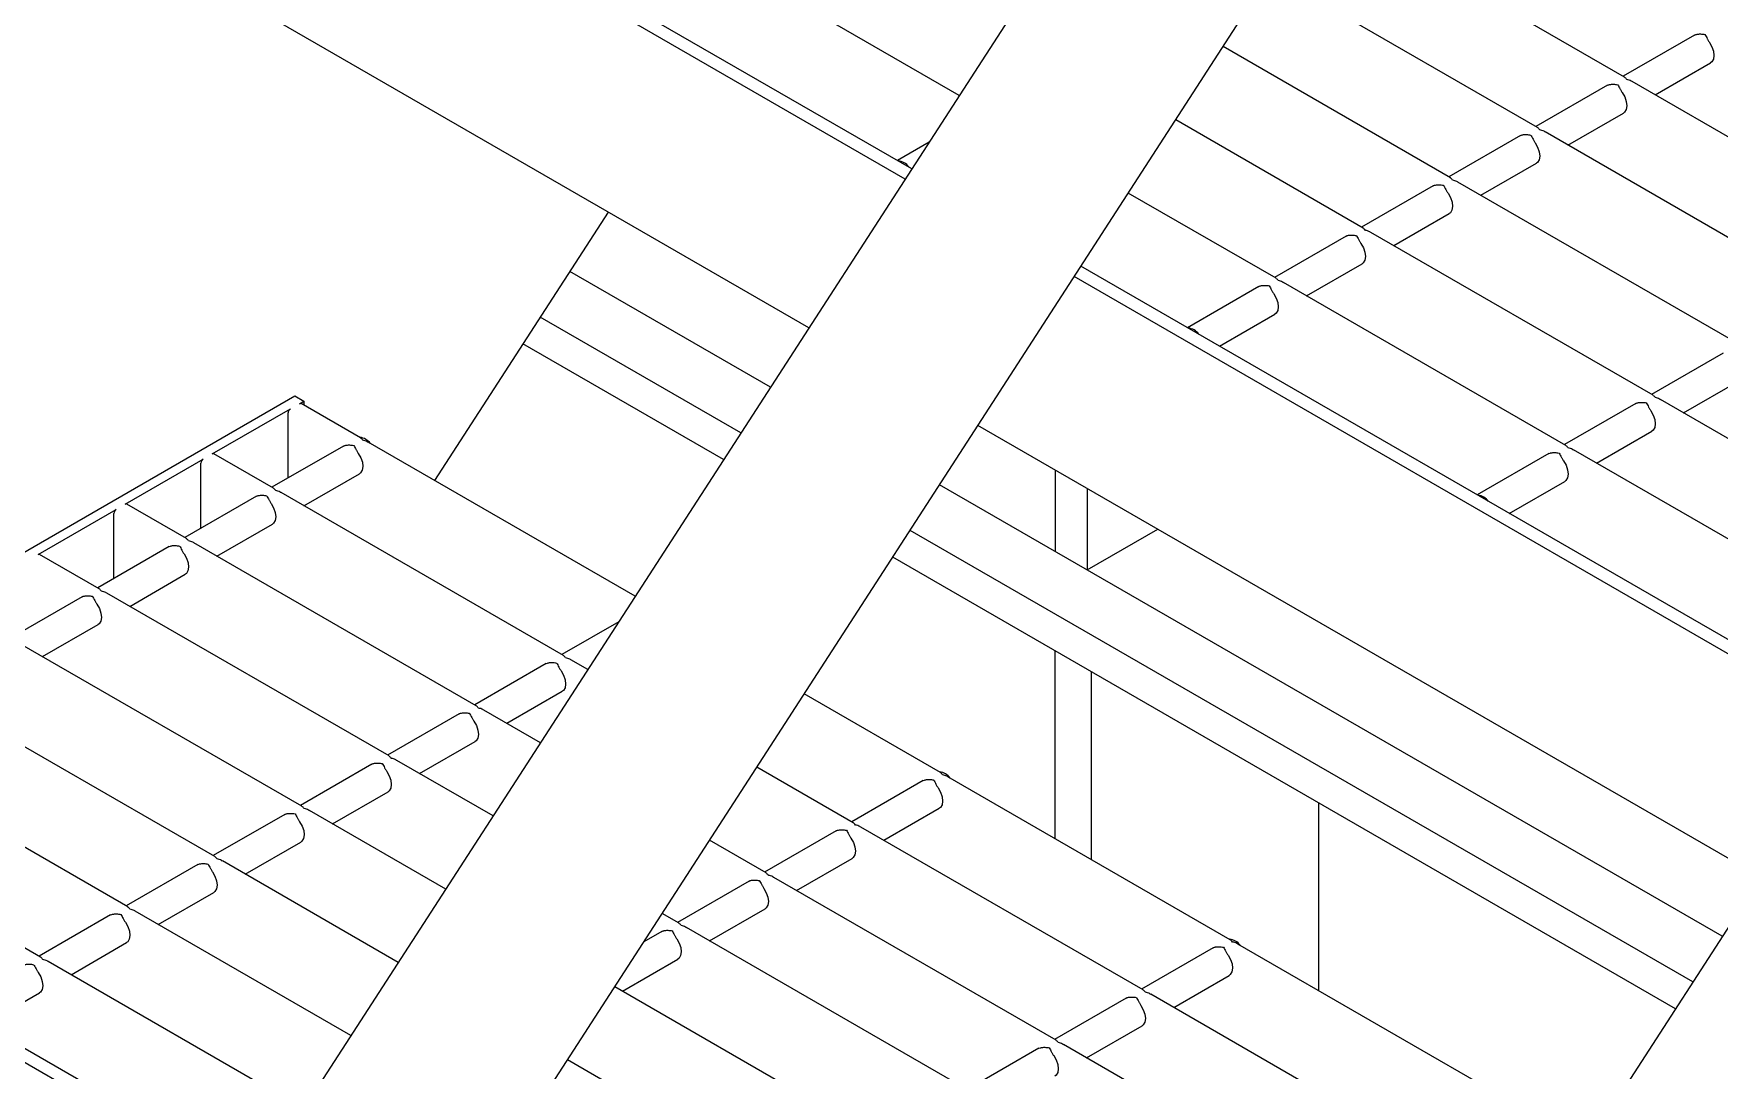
# Model space of a CAD drawing. Header units: millimetres. Extents: x 1293 to 41893, y 1011 to 26911.
# Drawn here: x 5986.6 to 6265.1, y 20135 to 20306.4 of the extents above; entities that cross this region are included whole.
import ezdxf

# ---------------------------------------------------------------- set-up
doc = ezdxf.new("R2010")
doc.units = ezdxf.units.MM
doc.header["$LTSCALE"] = 50
doc.layers.add('STRUC', color=4, linetype='Continuous')

msp = doc.modelspace()

# ---------------------------------------------------------------- linework, layer by layer
at = {"color": 7, "linetype": 'Continuous', "lineweight": 25}
for p, q in [((6656.3393373, 21095.240678), (5272.2882007, 18955.1529985)), ((5304.7024293, 18945.9606662), (6678.9282694, 21070.855991)), ((6514.6804037, 20542.2840127), (6006.7124564, 19756.8390846)), ((6131.7366817, 20284.0743489), (6023.9761179, 20346.2831983)), ((6130.6352145, 20282.3712063), (6021.8406694, 20345.1769604)), ((6249.4916053, 20299.2062243), (6202.8454265, 20326.1344901)), ((6114.7257105, 20257.7711517), (6007.5488628, 20319.6430289)), ((6139.564222, 20296.1776752), (6097.3639509, 20320.5393732)), ((6235.0949112, 20290.8951897), (6190.9779828, 20316.3633504)), ((6220.6982171, 20282.5841551), (6183.1504425, 20304.2600241)), ((6261.059088, 20306.1788703), (6249.2362037, 20299.3536645)), ((6261.059088, 20306.1788703), (6261.2593651, 20306.263818)), ((6254.5283005, 20296.2986021), (6263.7047063, 20301.5960284)), ((6246.6623939, 20297.8678357), (6234.8395097, 20291.0426299)), ((6246.6623939, 20297.8678357), (6246.8626711, 20297.9527834)), ((6297.3863046, 20271.5572029), (6250.7401258, 20298.4854687)), ((6240.1316064, 20287.9875675), (6249.3080122, 20293.2849938)), ((6206.3015231, 20274.2731206), (6175.3229021, 20292.1566978)), ((6134.570983, 20288.4568843), (6129.3580341, 20285.447513)), ((6232.2656999, 20289.5568011), (6220.4428156, 20282.7315953)), ((6232.2656999, 20289.5568011), (6232.465977, 20289.6417488)), ((6282.9896105, 20263.2461683), (6236.3434317, 20290.1744342)), ((6225.7349123, 20279.6765329), (6234.9113182, 20284.9739592)), ((6191.904829, 20265.962086), (6167.4953618, 20280.0533714)), ((6217.8690058, 20281.2457666), (6206.0461215, 20274.4205607)), ((6217.8690058, 20281.2457666), (6218.0692829, 20281.3307143)), ((6268.5929164, 20254.9351338), (6221.9467377, 20281.8633996)), ((6081.5698507, 20276.9116221), (6052.8661003, 20232.5284769)), ((6211.3382183, 20271.3654983), (6220.5146241, 20276.6629247)), ((6254.1962224, 20246.6240992), (6207.5500436, 20273.552365)), ((6203.4723117, 20272.934732), (6191.6494275, 20266.1095262)), ((6203.4723117, 20272.934732), (6203.6725889, 20273.0196797)), ((6196.9415242, 20263.0544637), (6206.1179301, 20268.3518901)), ((6287.880757, 20191.5952868), (6158.5663543, 20266.2469025)), ((6288.9822242, 20193.2984295), (6159.6678215, 20267.9500451)), ((6239.7995283, 20238.3130646), (6193.1533495, 20265.2413304)), ((6189.0756177, 20264.6236974), (6177.2527334, 20257.7984916)), ((6189.0756177, 20264.6236974), (6189.2758948, 20264.7086451)), ((6182.5448301, 20254.7434292), (6191.721236, 20260.0408555)), ((6265.7637051, 20253.5967452), (6253.9408208, 20246.7715393)), ((6259.2329176, 20243.7164769), (6268.4093234, 20249.0139033)), ((5897.7147523, 20170.2789156), (6029.7993528, 20246.5297324)), ((6029.7993528, 20246.5297324), (6031.2984192, 20245.6643398)), ((6302.0909217, 20218.9750778), (6255.4447429, 20245.9033436)), ((6016.1533704, 20236.9212892), (6029.0533551, 20244.3682919)), ((6028.6791778, 20232.9504686), (6028.6791778, 20243.7201977)), ((6030.5500645, 20245.2323238), (6031.2984192, 20245.6643398)), ((6040.6625454, 20239.5734391), (6030.8146263, 20245.2585218)), ((6031.2984192, 20245.6643398), (6031.2984192, 20244.9792342)), ((6251.3670111, 20245.2857106), (6239.5441268, 20238.4605048)), ((6251.3670111, 20245.2857106), (6251.5672882, 20245.3706583)), ((6271.971253, 20166.9952322), (6142.6568503, 20241.6468479)), ((6244.8362235, 20235.4054424), (6254.0126294, 20240.7028687)), ((6037.8333341, 20238.2350505), (6026.0104498, 20231.4098447)), ((6037.8333341, 20238.2350505), (6038.0336112, 20238.3199982)), ((6086.0219601, 20213.3880064), (6041.911066, 20238.8526836)), ((6287.6942276, 20210.6640432), (6241.0480488, 20237.592309)), ((6001.7566764, 20228.6102547), (6014.6566611, 20236.0572573)), ((6014.2824837, 20224.639434), (6014.2824837, 20235.4091632)), ((6026.2658514, 20231.2624045), (6016.4179322, 20236.9474872)), ((6236.970317, 20236.974676), (6225.1474327, 20230.1494702)), ((6236.970317, 20236.974676), (6237.1705941, 20237.0596237)), ((6031.3025466, 20228.3547823), (6040.4789524, 20233.6522086)), ((6230.4395294, 20227.0944078), (6239.6159353, 20232.3918341)), ((6023.43664, 20229.924016), (6011.6137558, 20223.0988101)), ((6023.43664, 20229.924016), (6023.6369172, 20230.0089637)), ((6074.1605507, 20203.6133832), (6027.5143719, 20230.541649)), ((5987.3599823, 20220.2992201), (6000.259967, 20227.7462227)), ((5999.8857897, 20216.3283994), (5999.8857897, 20227.0981286)), ((6011.8691573, 20222.95137), (6002.0212382, 20228.6364527)), ((6016.9058525, 20220.0437477), (6026.0822584, 20225.3411741)), ((6009.039946, 20221.6129814), (5997.2170617, 20214.7877756)), ((6009.039946, 20221.6129814), (6009.2402231, 20221.6979291)), ((6059.7638566, 20195.3023486), (6013.1176778, 20222.2306144)), ((5997.4724632, 20214.6403354), (5987.6245441, 20220.3254181)), ((6002.5091584, 20211.7327131), (6011.6855643, 20217.0301395)), ((5994.6432519, 20213.3019468), (5982.8203676, 20206.476741)), ((5994.6432519, 20213.3019468), (5994.8435291, 20213.3868945)), ((6045.3671625, 20186.991314), (5998.7209838, 20213.9195798)), ((5988.1124644, 20203.4216786), (5997.2888702, 20208.7191049)), ((6083.3053427, 20209.1874396), (6073.9051491, 20203.7608233)), ((6030.9704685, 20178.6802794), (5984.3242897, 20205.6085453)), ((6071.3313394, 20202.2749946), (6059.5084551, 20195.4497887)), ((6071.3313394, 20202.2749946), (6071.5316165, 20202.3599423)), ((6078.1944198, 20201.2846801), (6075.4090712, 20202.8926276)), ((6016.5737744, 20170.3692448), (5969.9275956, 20197.2975107)), ((6064.8005518, 20192.3947263), (6073.9769577, 20197.6921527)), ((6136.4519441, 20184.2753964), (6113.9530999, 20197.2637026)), ((6056.9346453, 20193.96396), (6045.111761, 20187.1387542)), ((6056.9346453, 20193.96396), (6057.1349224, 20194.0489077)), ((6070.3668795, 20189.1813538), (6061.0123771, 20194.581593)), ((6002.1770803, 20162.0582103), (5955.5309016, 20188.9864761)), ((6050.4038577, 20184.0836918), (6059.5802636, 20189.3811181)), ((6042.5379512, 20185.6529254), (6030.7150669, 20178.8277196)), ((6042.5379512, 20185.6529254), (6042.7382284, 20185.7378731)), ((6062.5393392, 20177.0780275), (6046.6156831, 20186.2705584)), ((6122.05525, 20175.9643618), (6106.1255596, 20185.1603763)), ((6133.6227327, 20182.9370078), (6121.7998485, 20176.1118019)), ((6133.6227327, 20182.9370078), (6133.8230099, 20183.0219555)), ((6184.3466434, 20156.626375), (6137.7004646, 20183.5546408)), ((5987.7803863, 20153.7471757), (5941.1342075, 20180.6754415)), ((6036.0071637, 20175.7726572), (6045.1835695, 20181.0700835)), ((6022.3001704, 20114.8582532), (5913.5056253, 20177.6640073)), ((6023.4016377, 20116.5613958), (5915.6410738, 20178.7702452)), ((6028.1412572, 20177.3418908), (6016.3183729, 20170.516685)), ((6028.1412572, 20177.3418908), (6028.3415343, 20177.4268385)), ((6054.7117989, 20164.9747011), (6032.218989, 20177.9595239)), ((6127.0919452, 20173.0567395), (6136.268351, 20178.3541659)), ((6119.2260387, 20174.6259732), (6107.4031544, 20167.8007674)), ((6119.2260387, 20174.6259732), (6119.4263158, 20174.7109209)), ((6169.9499493, 20148.3153404), (6123.3037705, 20175.2436062)), ((6021.6104696, 20167.4616226), (6030.7868755, 20172.7590489)), ((6107.6585559, 20167.6533272), (6098.2980193, 20173.05705)), ((6013.7445631, 20169.0308563), (6001.9216788, 20162.2056504)), ((6013.7445631, 20169.0308563), (6013.9448402, 20169.115804)), ((6046.8842586, 20152.8713748), (6017.8222949, 20169.6484893)), ((6112.6952511, 20164.7457049), (6121.871657, 20170.0431313)), ((6104.8293446, 20166.3149386), (6093.0064603, 20159.4897328)), ((6104.8293446, 20166.3149386), (6105.0296217, 20166.3998863)), ((6155.5532552, 20140.0043058), (6108.9070765, 20166.9325716)), ((6007.2137756, 20159.150588), (6016.3901814, 20164.4480144)), ((5999.347869, 20160.7198217), (5987.5249847, 20153.8946159)), ((5999.347869, 20160.7198217), (5999.5481462, 20160.8047694)), ((6039.0567183, 20140.7680485), (6003.4256009, 20161.3374547)), ((6093.2618619, 20159.3422926), (6090.470479, 20160.9537237)), ((6098.2985571, 20156.4346704), (6107.4749629, 20161.7320967)), ((6090.4326505, 20158.003904), (6087.4487052, 20156.2813091)), ((6090.4326505, 20158.003904), (6090.6329277, 20158.0888517)), ((6141.1565612, 20131.6932712), (6094.5103824, 20158.6215371)), ((5992.8170815, 20150.8395534), (6001.9934873, 20156.1369798)), ((6181.517432, 20155.2879864), (6169.6945478, 20148.4627806)), ((6181.517432, 20155.2879864), (6181.7177092, 20155.3729341)), ((6232.2413427, 20128.9773536), (6185.5951639, 20155.9056194)), ((6031.229178, 20128.6647221), (5989.0289068, 20153.0264201)), ((6083.901863, 20148.1236358), (6093.0782689, 20153.4210621)), ((6126.7598671, 20123.3822367), (6082.6429387, 20148.8503973)), ((6174.9866445, 20145.4077181), (6184.1630504, 20150.7051445)), ((5978.4203874, 20142.5285189), (5987.5967933, 20147.8259452)), ((6167.120738, 20146.9769518), (6155.2978537, 20140.151746)), ((6167.120738, 20146.9769518), (6167.3210151, 20147.0618995)), ((6217.8446486, 20120.666319), (6171.1984698, 20147.5945848)), ((6160.5899504, 20137.0966836), (6169.7663563, 20142.3941099)), ((6152.7240439, 20138.6659172), (6140.9011596, 20131.8407114)), ((6152.7240439, 20138.6659172), (6152.9243211, 20138.7508649)), ((6203.4479545, 20112.3552844), (6156.8017758, 20139.2835502)), ((6112.363173, 20115.0712021), (6074.8153984, 20136.747071))]:
    msp.add_line(p, q, dxfattribs=at)
at = {"color": 7, "linetype": 'Continuous', "lineweight": 25, "flags": 128}
for points in [[(6263.5044292, 20304.9677701), (6263.9099513, 20304.2518611), (6264.1676838, 20303.5007071), (6264.2526996, 20302.7869578), (6264.1567761, 20302.1796453), (6263.8891908, 20301.7375073), (6263.7047063, 20301.5960284)], [(6249.1077351, 20296.6567355), (6249.5132572, 20295.9408265), (6249.7709898, 20295.1896725), (6249.8560056, 20294.4759232), (6249.760082, 20293.8686107), (6249.4924967, 20293.4264727), (6249.3080122, 20293.2849938)], [(6234.711041, 20288.345701), (6235.1165631, 20287.6297919), (6235.3742957, 20286.8786379), (6235.4593115, 20286.1648886), (6235.363388, 20285.5575761), (6235.0958027, 20285.1154381), (6234.9113182, 20284.9739592)], [(6220.314347, 20280.0346664), (6220.7198691, 20279.3187574), (6220.9776016, 20278.5676033), (6221.0626174, 20277.8538541), (6220.9666939, 20277.2465416), (6220.6991086, 20276.8044035), (6220.5146241, 20276.6629247)], [(6205.9176529, 20271.7236318), (6206.323175, 20271.0077228), (6206.5809076, 20270.2565688), (6206.6659234, 20269.5428195), (6206.5699999, 20268.935507), (6206.3024145, 20268.493369), (6206.1179301, 20268.3518901)], [(6191.5209588, 20263.4125972), (6191.9264809, 20262.6966882), (6192.1842135, 20261.9455342), (6192.2692293, 20261.2317849), (6192.1733058, 20260.6244724), (6191.9057205, 20260.1823344), (6191.721236, 20260.0408555)], [(6253.8123522, 20244.0746104), (6254.2178743, 20243.3587014), (6254.4756069, 20242.6075474), (6254.5606227, 20241.8937981), (6254.4646992, 20241.2864856), (6254.1971138, 20240.8443476), (6254.0126294, 20240.7028687)], [(6040.2786753, 20237.0239504), (6040.6841974, 20236.3080413), (6040.9419299, 20235.5568873), (6041.0269457, 20234.843138), (6040.9310222, 20234.2358255), (6040.6634369, 20233.7936875), (6040.4789524, 20233.6522086)], [(6239.4156582, 20235.7635758), (6239.8211803, 20235.0476668), (6240.0789128, 20234.2965128), (6240.1639286, 20233.5827635), (6240.0680051, 20232.975451), (6239.8004198, 20232.533313), (6239.6159353, 20232.3918341)], [(6025.8819812, 20228.7129158), (6026.2875033, 20227.9970068), (6026.5452359, 20227.2458527), (6026.6302517, 20226.5321035), (6026.5343282, 20225.924791), (6026.2667428, 20225.4826529), (6026.0822584, 20225.3411741)], [(6011.4852871, 20220.4018812), (6011.8908092, 20219.6859722), (6012.1485418, 20218.9348182), (6012.2335576, 20218.2210689), (6012.1376341, 20217.6137564), (6011.8700488, 20217.1716184), (6011.6855643, 20217.0301395)], [(5997.0885931, 20212.0908466), (5997.4941152, 20211.3749376), (5997.7518477, 20210.6237836), (5997.8368635, 20209.9100343), (5997.74094, 20209.3027218), (5997.4733547, 20208.8605838), (5997.2888702, 20208.7191049)], [(6073.7766805, 20201.0638944), (6074.1822026, 20200.3479854), (6074.4399352, 20199.5968314), (6074.524951, 20198.8830821), (6074.4290275, 20198.2757696), (6074.1614422, 20197.8336316), (6073.9769577, 20197.6921527)], [(6059.3799865, 20192.7528598), (6059.7855086, 20192.0369508), (6060.0432411, 20191.2857968), (6060.1282569, 20190.5720475), (6060.0323334, 20189.964735), (6059.7647481, 20189.522597), (6059.5802636, 20189.3811181)], [(6044.9832924, 20184.4418252), (6045.3888145, 20183.7259162), (6045.6465471, 20182.9747622), (6045.7315628, 20182.2610129), (6045.6356393, 20181.6537004), (6045.368054, 20181.2115624), (6045.1835695, 20181.0700835)], [(6136.0680739, 20181.7259076), (6136.473596, 20181.0099986), (6136.7313286, 20180.2588446), (6136.8163444, 20179.5450953), (6136.7204208, 20178.9377828), (6136.4528355, 20178.4956447), (6136.268351, 20178.3541659)], [(6030.5865983, 20176.1307907), (6030.9921204, 20175.4148816), (6031.249853, 20174.6637276), (6031.3348688, 20173.9499783), (6031.2389453, 20173.3426658), (6030.97136, 20172.9005278), (6030.7868755, 20172.7590489)], [(6121.6713798, 20173.414873), (6122.0769019, 20172.698964), (6122.3346345, 20171.94781), (6122.4196503, 20171.2340607), (6122.3237268, 20170.6267482), (6122.0561415, 20170.1846102), (6121.871657, 20170.0431313)], [(6016.1899043, 20167.8197561), (6016.5954264, 20167.1038471), (6016.8531589, 20166.352693), (6016.9381747, 20165.6389438), (6016.8422512, 20165.0316313), (6016.5746659, 20164.5894932), (6016.3901814, 20164.4480144)], [(6107.2746858, 20165.1038384), (6107.6802079, 20164.3879294), (6107.9379404, 20163.6367754), (6108.0229562, 20162.9230261), (6107.9270327, 20162.3157136), (6107.6594474, 20161.8735756), (6107.4749629, 20161.7320967)], [(6001.7932102, 20159.5087215), (6002.1987323, 20158.7928125), (6002.4564649, 20158.0416585), (6002.5414806, 20157.3279092), (6002.4455571, 20156.7205967), (6002.1779718, 20156.2784587), (6001.9934873, 20156.1369798)], [(6092.8779917, 20156.7928039), (6093.2835138, 20156.0768948), (6093.5412464, 20155.3257408), (6093.6262622, 20154.6119915), (6093.5303387, 20154.004679), (6093.2627533, 20153.562541), (6093.0782689, 20153.4210621)], [(6183.9627732, 20154.0768862), (6184.3682953, 20153.3609772), (6184.6260279, 20152.6098232), (6184.7110437, 20151.8960739), (6184.6151202, 20151.2887614), (6184.3475348, 20150.8466234), (6184.1630504, 20150.7051445)], [(5987.3965161, 20151.1976869), (5987.8020382, 20150.4817779), (5988.0597708, 20149.7306239), (5988.1447866, 20149.0168746), (5988.0488631, 20148.4095621), (5987.7812778, 20147.9674241), (5987.5967933, 20147.8259452)], [(6169.5660792, 20145.7658516), (6169.9716013, 20145.0499426), (6170.2293338, 20144.2987886), (6170.3143496, 20143.5850393), (6170.2184261, 20142.9777268), (6169.9508408, 20142.5355888), (6169.7663563, 20142.3941099)], [(6155.1693851, 20137.454817), (6155.5749072, 20136.738908), (6155.8326397, 20135.987754), (6155.9176555, 20135.2740047), (6155.821732, 20134.6666922), (6155.5541467, 20134.2245542), (6155.3696622, 20134.0830753)]]:
    msp.add_lwpolyline(points, dxfattribs=at)
at = {"color": 7, "linetype": 'Continuous', "lineweight": 25}
for centre, radius, start, end in [((6129.2512002, 20282.9666356), 2.4244652, 35.264662608, 84.740713925), ((6177.1458995, 20255.3176143), 2.4244652, 35.264662608, 84.740713925), ((6029.491563, 20243.6832297), 0.8132259, 122.605478341, 177.394521514), ((6030.705068, 20245.0159574), 0.2661588, 65.692880954, 125.617577476), ((6040.30031, 20237.240002), 2.4244652, 35.264662608, 84.740713925), ((6015.0948689, 20235.3721951), 0.8132259, 122.605478341, 177.394521513), ((6016.3083739, 20236.7049229), 0.2661588, 65.692880953, 125.617577477), ((6225.0405988, 20227.6685929), 2.4244652, 35.264662608, 84.740713924), ((6000.6981748, 20227.0611605), 0.8132259, 122.60547834, 177.394521514), ((6001.9116799, 20228.3938883), 0.2661588, 65.692880955, 125.617577474), ((5987.5149858, 20220.0828537), 0.2661588, 65.692880953, 125.617577477), ((6136.0897086, 20181.9419592), 2.4244652, 35.264662607, 84.740713925), ((6183.9844079, 20154.2929378), 2.4244652, 35.264662608, 84.740713925)]:
    msp.add_arc(centre, radius, start, end, dxfattribs=at)
for points, knots in [([(6261.2593651, 20306.263818), (6261.3237802, 20306.2799761), (6261.5350305, 20306.3329667), (6262.0511243, 20306.3699905), (6262.5111496, 20306.3177055), (6262.7534589, 20306.2644629), (6262.7560745, 20306.2638882)], [0, 0, 0, 0, 0.17236145372, 0.56526223842, 0.99530719289, 1, 1, 1, 1]), ([(6262.7560745, 20306.2638882), (6262.7570735, 20306.2623763), (6262.8821307, 20306.0731196), (6263.068273, 20305.7212042), (6263.3272843, 20305.2374124), (6263.460554, 20305.034555), (6263.5044292, 20304.9677701)], [0, 0, 0, 0, 0.0046971273, 0.5879730074, 0.8643521995, 1, 1, 1, 1]), ([(6249.8560898, 20298.8168856), (6249.8550909, 20298.8183943), (6249.7388576, 20298.9939683), (6249.6128468, 20299.09479), (6249.4879188, 20299.1947454)], [0, 0, 0, 0, 0.0085933525, 1, 1, 1, 1]), ([(6250.7284948, 20298.4687246), (6250.6774786, 20298.5048672), (6250.4182629, 20298.6885092), (6250.1009645, 20298.7626173), (6249.8587049, 20298.816306), (6249.8560898, 20298.8168856)], [0, 0, 0, 0, 0.1951000566, 0.9913114514, 1, 1, 1, 1]), ([(6246.8626711, 20297.9527834), (6246.9270861, 20297.9689415), (6247.1383365, 20298.0219321), (6247.6544302, 20298.0589559), (6248.1144555, 20298.0066709), (6248.3567648, 20297.9534284), (6248.3593804, 20297.9528536)], [0, 0, 0, 0, 0.17236145372, 0.56526223842, 0.99530719289, 1, 1, 1, 1]), ([(6248.3593804, 20297.9528536), (6248.3603795, 20297.9513417), (6248.4854366, 20297.7620851), (6248.6715789, 20297.4101696), (6248.9305902, 20296.9263779), (6249.06386, 20296.7235204), (6249.1077351, 20296.6567355)], [0, 0, 0, 0, 0.0046971273, 0.5879730074, 0.8643521995, 1, 1, 1, 1]), ([(6235.4593957, 20290.505851), (6235.4583969, 20290.5073597), (6235.3421636, 20290.6829337), (6235.2161527, 20290.7837555), (6235.0912247, 20290.8837108)], [0, 0, 0, 0, 0.0085933525, 1, 1, 1, 1]), ([(6236.3318008, 20290.15769), (6236.2807845, 20290.1938326), (6236.0215688, 20290.3774746), (6235.7042704, 20290.4515828), (6235.4620108, 20290.5052714), (6235.4593957, 20290.505851)], [0, 0, 0, 0, 0.1951000566, 0.9913114514, 1, 1, 1, 1]), ([(6232.465977, 20289.6417488), (6232.5303921, 20289.6579069), (6232.7416424, 20289.7108975), (6233.2577362, 20289.7479214), (6233.7177614, 20289.6956363), (6233.9600707, 20289.6423938), (6233.9626864, 20289.6418191)], [0, 0, 0, 0, 0.1723614537, 0.5652622384, 0.9953071929, 1, 1, 1, 1]), ([(6233.9626864, 20289.6418191), (6233.9636854, 20289.6403072), (6234.0887425, 20289.4510505), (6234.2748849, 20289.099135), (6234.5338962, 20288.6153433), (6234.6671659, 20288.4124858), (6234.711041, 20288.345701)], [0, 0, 0, 0, 0.00469712726, 0.58797300742, 0.86435219951, 1, 1, 1, 1]), ([(6221.0627017, 20282.1948164), (6221.0617028, 20282.1963252), (6220.9454695, 20282.3718991), (6220.8194586, 20282.4727209), (6220.6945306, 20282.5726762)], [0, 0, 0, 0, 0.0085933525, 1, 1, 1, 1]), ([(6221.9351067, 20281.8466555), (6221.8840904, 20281.882798), (6221.6248748, 20282.06644), (6221.3075764, 20282.1405482), (6221.0653167, 20282.1942369), (6221.0627017, 20282.1948164)], [0, 0, 0, 0, 0.1951000566, 0.9913114514, 1, 1, 1, 1]), ([(6218.0692829, 20281.3307143), (6218.133698, 20281.3468723), (6218.3449483, 20281.399863), (6218.8610421, 20281.4368868), (6219.3210674, 20281.3846018), (6219.5633767, 20281.3313592), (6219.5659923, 20281.3307845)], [0, 0, 0, 0, 0.1723614537, 0.5652622384, 0.9953071929, 1, 1, 1, 1]), ([(6219.5659923, 20281.3307845), (6219.5669913, 20281.3292726), (6219.6920485, 20281.1400159), (6219.8781908, 20280.7881004), (6220.1372021, 20280.3043087), (6220.2704718, 20280.1014513), (6220.314347, 20280.0346664)], [0, 0, 0, 0, 0.00469712726, 0.58797300742, 0.86435219951, 1, 1, 1, 1]), ([(6206.6660076, 20273.8837818), (6206.6650088, 20273.8852906), (6206.5487754, 20274.0608645), (6206.4227646, 20274.1616863), (6206.2978366, 20274.2616417)], [0, 0, 0, 0, 0.0085933525, 1, 1, 1, 1]), ([(6207.5384126, 20273.5356209), (6207.4873964, 20273.5717635), (6207.2281807, 20273.7554054), (6206.9108823, 20273.8295136), (6206.6686227, 20273.8832023), (6206.6660076, 20273.8837818)], [0, 0, 0, 0, 0.19510005657, 0.99131145138, 1, 1, 1, 1]), ([(6203.6725889, 20273.0196797), (6203.737004, 20273.0358377), (6203.9482543, 20273.0888284), (6204.4643481, 20273.1258522), (6204.9243733, 20273.0735672), (6205.1666826, 20273.0203246), (6205.1692982, 20273.0197499)], [0, 0, 0, 0, 0.1723614537, 0.5652622384, 0.9953071929, 1, 1, 1, 1]), ([(6205.1692982, 20273.0197499), (6205.1702973, 20273.018238), (6205.2953544, 20272.8289813), (6205.4814967, 20272.4770658), (6205.740508, 20271.9932741), (6205.8737778, 20271.7904167), (6205.9176529, 20271.7236318)], [0, 0, 0, 0, 0.00469712726, 0.58797300742, 0.86435219951, 1, 1, 1, 1]), ([(6192.2693135, 20265.5727472), (6192.2683147, 20265.574256), (6192.1520814, 20265.74983), (6192.0260705, 20265.8506517), (6191.9011425, 20265.9506071)], [0, 0, 0, 0, 0.0085933525, 1, 1, 1, 1]), ([(6193.1417186, 20265.2245863), (6193.0907023, 20265.2607289), (6192.8314866, 20265.4443709), (6192.5141882, 20265.518479), (6192.2719286, 20265.5721677), (6192.2693135, 20265.5727472)], [0, 0, 0, 0, 0.1951000566, 0.9913114514, 1, 1, 1, 1]), ([(6189.2758948, 20264.7086451), (6189.3403099, 20264.7248032), (6189.5515602, 20264.7777938), (6190.067654, 20264.8148176), (6190.5276792, 20264.7625326), (6190.7699885, 20264.7092901), (6190.7726042, 20264.7087153)], [0, 0, 0, 0, 0.1723614537, 0.5652622384, 0.9953071929, 1, 1, 1, 1]), ([(6190.7726042, 20264.7087153), (6190.7736032, 20264.7072034), (6190.8986603, 20264.5179467), (6191.0848027, 20264.1660313), (6191.343814, 20263.6822396), (6191.4770837, 20263.4793821), (6191.5209588, 20263.4125972)], [0, 0, 0, 0, 0.0046971273, 0.5879730074, 0.8643521995, 1, 1, 1, 1]), ([(6254.5607069, 20246.2347604), (6254.5597081, 20246.2362692), (6254.4434748, 20246.4118431), (6254.3174639, 20246.5126649), (6254.1925359, 20246.6126203)], [0, 0, 0, 0, 0.0085933525, 1, 1, 1, 1]), ([(6255.4331119, 20245.8865995), (6255.3820957, 20245.9227421), (6255.12288, 20246.106384), (6254.8055816, 20246.1804922), (6254.563322, 20246.2341809), (6254.5607069, 20246.2347604)], [0, 0, 0, 0, 0.1951000566, 0.9913114514, 1, 1, 1, 1]), ([(6251.5672882, 20245.3706583), (6251.6317033, 20245.3868164), (6251.8429536, 20245.439807), (6252.3590474, 20245.4768308), (6252.8190726, 20245.4245458), (6253.0613819, 20245.3713032), (6253.0639975, 20245.3707285)], [0, 0, 0, 0, 0.17236145373, 0.56526223843, 0.99530719289, 1, 1, 1, 1]), ([(6253.0639975, 20245.3707285), (6253.0649966, 20245.3692166), (6253.1900537, 20245.1799599), (6253.376196, 20244.8280445), (6253.6352074, 20244.3442527), (6253.7684771, 20244.1413953), (6253.8123522, 20244.0746104)], [0, 0, 0, 0, 0.00469712726, 0.58797300745, 0.86435219951, 1, 1, 1, 1]), ([(6038.0336112, 20238.3199982), (6038.0980263, 20238.3361563), (6038.3092766, 20238.3891469), (6038.8253704, 20238.4261708), (6039.2853957, 20238.3738857), (6039.527705, 20238.3206432), (6039.5303206, 20238.3200685)], [0, 0, 0, 0, 0.1723614537, 0.5652622383, 0.9953071929, 1, 1, 1, 1]), ([(6039.5303206, 20238.3200685), (6039.5313196, 20238.3185566), (6039.6563768, 20238.1292999), (6039.8425191, 20237.7773844), (6040.1015304, 20237.2935927), (6040.2348001, 20237.0907352), (6040.2786753, 20237.0239504)], [0, 0, 0, 0, 0.00469712726, 0.58797300721, 0.8643521995, 1, 1, 1, 1]), ([(6041.02703, 20239.1841004), (6041.0260311, 20239.1856091), (6040.9097978, 20239.3611831), (6040.7837869, 20239.4620049), (6040.6588589, 20239.5619602)], [0, 0, 0, 0, 0.0085933525, 1, 1, 1, 1]), ([(6041.899435, 20238.8359394), (6041.8484187, 20238.872082), (6041.5892031, 20239.055724), (6041.2719047, 20239.1298322), (6041.029645, 20239.1835208), (6041.02703, 20239.1841004)], [0, 0, 0, 0, 0.1951000564, 0.9913114514, 1, 1, 1, 1]), ([(6240.1640128, 20237.9237259), (6240.163014, 20237.9252346), (6240.0467807, 20238.1008086), (6239.9207698, 20238.2016303), (6239.7958418, 20238.3015857)], [0, 0, 0, 0, 0.0085933525, 1, 1, 1, 1]), ([(6241.0364179, 20237.5755649), (6240.9854016, 20237.6117075), (6240.726186, 20237.7953495), (6240.4088876, 20237.8694576), (6240.1666279, 20237.9231463), (6240.1640128, 20237.9237259)], [0, 0, 0, 0, 0.1951000566, 0.9913114514, 1, 1, 1, 1]), ([(6237.1705941, 20237.0596237), (6237.2350092, 20237.0757818), (6237.4462595, 20237.1287724), (6237.9623533, 20237.1657962), (6238.4223786, 20237.1135112), (6238.6646879, 20237.0602687), (6238.6673035, 20237.0596939)], [0, 0, 0, 0, 0.1723614537, 0.5652622384, 0.9953071929, 1, 1, 1, 1]), ([(6238.6673035, 20237.0596939), (6238.6683025, 20237.058182), (6238.7933597, 20236.8689254), (6238.979502, 20236.5170099), (6239.2385133, 20236.0332182), (6239.371783, 20235.8303607), (6239.4156582, 20235.7635758)], [0, 0, 0, 0, 0.00469712726, 0.58797300745, 0.86435219951, 1, 1, 1, 1]), ([(6023.6369172, 20230.0089637), (6023.7013323, 20230.0251217), (6023.9125826, 20230.0781124), (6024.4286764, 20230.1151362), (6024.8887016, 20230.0628512), (6025.1310109, 20230.0096086), (6025.1336265, 20230.0090339)], [0, 0, 0, 0, 0.1723614537, 0.5652622383, 0.9953071929, 1, 1, 1, 1]), ([(6025.1336265, 20230.0090339), (6025.1346256, 20230.007522), (6025.2596827, 20229.8182653), (6025.445825, 20229.4663498), (6025.7048363, 20228.9825581), (6025.8381061, 20228.7797007), (6025.8819812, 20228.7129158)], [0, 0, 0, 0, 0.0046971273, 0.5879730072, 0.8643521995, 1, 1, 1, 1]), ([(6026.6303359, 20230.8730658), (6026.6293371, 20230.8745746), (6026.5131037, 20231.0501485), (6026.3870929, 20231.1509703), (6026.2621649, 20231.2509256)], [0, 0, 0, 0, 0.0085933525, 1, 1, 1, 1]), ([(6027.5027409, 20230.5249049), (6027.4517247, 20230.5610474), (6027.192509, 20230.7446894), (6026.8752106, 20230.8187976), (6026.632951, 20230.8724863), (6026.6303359, 20230.8730658)], [0, 0, 0, 0, 0.1951000564, 0.9913114514, 1, 1, 1, 1]), ([(6009.2402231, 20221.6979291), (6009.3046382, 20221.7140871), (6009.5158885, 20221.7670778), (6010.0319823, 20221.8041016), (6010.4920075, 20221.7518166), (6010.7343168, 20221.698574), (6010.7369325, 20221.6979993)], [0, 0, 0, 0, 0.1723614537, 0.5652622383, 0.9953071929, 1, 1, 1, 1]), ([(6010.7369325, 20221.6979993), (6010.7379315, 20221.6964874), (6010.8629886, 20221.5072307), (6011.049131, 20221.1553152), (6011.3081423, 20220.6715235), (6011.441412, 20220.4686661), (6011.4852871, 20220.4018812)], [0, 0, 0, 0, 0.0046971273, 0.5879730072, 0.8643521995, 1, 1, 1, 1]), ([(6012.2336418, 20222.5620312), (6012.232643, 20222.56354), (6012.1164097, 20222.7391139), (6011.9903988, 20222.8399357), (6011.8654708, 20222.9398911)], [0, 0, 0, 0, 0.0085933525, 1, 1, 1, 1]), ([(6013.1060469, 20222.2138703), (6013.0550306, 20222.2500129), (6012.795815, 20222.4336548), (6012.4785165, 20222.507763), (6012.2362569, 20222.5614517), (6012.2336418, 20222.5620312)], [0, 0, 0, 0, 0.1951000564, 0.9913114514, 1, 1, 1, 1]), ([(5994.8435291, 20213.3868945), (5994.9079441, 20213.4030526), (5995.1191944, 20213.4560432), (5995.6352882, 20213.493067), (5996.0953135, 20213.440782), (5996.3376228, 20213.3875395), (5996.3402384, 20213.3869647)], [0, 0, 0, 0, 0.1723614537, 0.5652622383, 0.9953071929, 1, 1, 1, 1]), ([(5996.3402384, 20213.3869647), (5996.3412374, 20213.3854528), (5996.4662946, 20213.1961961), (5996.6524369, 20212.8442807), (5996.9114482, 20212.360489), (5997.0447179, 20212.1576315), (5997.0885931, 20212.0908466)], [0, 0, 0, 0, 0.0046971273, 0.5879730072, 0.8643521995, 1, 1, 1, 1]), ([(5997.8369478, 20214.2509966), (5997.8359489, 20214.2525054), (5997.7197156, 20214.4280794), (5997.5937048, 20214.5289011), (5997.4687767, 20214.6288565)], [0, 0, 0, 0, 0.0085933525, 1, 1, 1, 1]), ([(5998.7093528, 20213.9028357), (5998.6583365, 20213.9389783), (5998.3991209, 20214.1226203), (5998.0818225, 20214.1967284), (5997.8395629, 20214.2504171), (5997.8369478, 20214.2509966)], [0, 0, 0, 0, 0.1951000564, 0.9913114514, 1, 1, 1, 1]), ([(6071.5316165, 20202.3599423), (6071.5960316, 20202.3761003), (6071.8072819, 20202.429091), (6072.3233757, 20202.4661148), (6072.7834009, 20202.4138298), (6073.0257102, 20202.3605872), (6073.0283259, 20202.3600125)], [0, 0, 0, 0, 0.1723614537, 0.5652622384, 0.9953071929, 1, 1, 1, 1]), ([(6073.0283259, 20202.3600125), (6073.0293249, 20202.3585006), (6073.154382, 20202.1692439), (6073.3405244, 20201.8173284), (6073.5995357, 20201.3335367), (6073.7328054, 20201.1306793), (6073.7766805, 20201.0638944)], [0, 0, 0, 0, 0.00469712726, 0.58797300728, 0.8643521995, 1, 1, 1, 1]), ([(6074.5250352, 20203.2240444), (6074.5240364, 20203.2255532), (6074.4078031, 20203.4011271), (6074.2817922, 20203.5019489), (6074.1568642, 20203.6019043)], [0, 0, 0, 0, 0.0085933525, 1, 1, 1, 1]), ([(6075.3974402, 20202.8758835), (6075.346424, 20202.912026), (6075.0872083, 20203.095668), (6074.7699099, 20203.1697762), (6074.5276503, 20203.2234649), (6074.5250352, 20203.2240444)], [0, 0, 0, 0, 0.1951000565, 0.9913114514, 1, 1, 1, 1]), ([(6057.1349224, 20194.0489077), (6057.1993375, 20194.0650658), (6057.4105878, 20194.1180564), (6057.9266816, 20194.1550802), (6058.3867069, 20194.1027952), (6058.6290162, 20194.0495526), (6058.6316318, 20194.0489779)], [0, 0, 0, 0, 0.1723614537, 0.5652622384, 0.9953071929, 1, 1, 1, 1]), ([(6058.6316318, 20194.0489779), (6058.6326308, 20194.047466), (6058.757688, 20193.8582093), (6058.9438303, 20193.5062939), (6059.2028416, 20193.0225021), (6059.3361113, 20192.8196447), (6059.3799865, 20192.7528598)], [0, 0, 0, 0, 0.0046971273, 0.5879730073, 0.8643521995, 1, 1, 1, 1]), ([(6060.1283411, 20194.9130098), (6060.1273423, 20194.9145186), (6060.011109, 20195.0900925), (6059.8850981, 20195.1909143), (6059.7601701, 20195.2908697)], [0, 0, 0, 0, 0.0085933525, 1, 1, 1, 1]), ([(6061.0007462, 20194.5648489), (6060.9497299, 20194.6009915), (6060.6905143, 20194.7846334), (6060.3732159, 20194.8587416), (6060.1309562, 20194.9124303), (6060.1283411, 20194.9130098)], [0, 0, 0, 0, 0.19510005647, 0.99131145138, 1, 1, 1, 1]), ([(6042.7382284, 20185.7378731), (6042.8026434, 20185.7540312), (6043.0138937, 20185.8070218), (6043.5299875, 20185.8440456), (6043.9900128, 20185.7917606), (6044.2323221, 20185.7385181), (6044.2349377, 20185.7379433)], [0, 0, 0, 0, 0.1723614537, 0.5652622384, 0.9953071929, 1, 1, 1, 1]), ([(6044.2349377, 20185.7379433), (6044.2359368, 20185.7364314), (6044.3609939, 20185.5471748), (6044.5471362, 20185.1952593), (6044.8061475, 20184.7114676), (6044.9394173, 20184.5086101), (6044.9832924, 20184.4418252)], [0, 0, 0, 0, 0.0046971273, 0.5879730073, 0.8643521995, 1, 1, 1, 1]), ([(6045.7316471, 20186.6019753), (6045.7306482, 20186.603484), (6045.6144149, 20186.779058), (6045.4884041, 20186.8798797), (6045.3634761, 20186.9798351)], [0, 0, 0, 0, 0.0085933525, 1, 1, 1, 1]), ([(6046.6040521, 20186.2538143), (6046.5530359, 20186.2899569), (6046.2938202, 20186.4735989), (6045.9765218, 20186.547707), (6045.7342622, 20186.6013957), (6045.7316471, 20186.6019753)], [0, 0, 0, 0, 0.1951000565, 0.9913114514, 1, 1, 1, 1]), ([(6133.8230099, 20183.0219555), (6133.8874249, 20183.0381135), (6134.0986752, 20183.0911042), (6134.614769, 20183.128128), (6135.0747943, 20183.075843), (6135.3171036, 20183.0226004), (6135.3197192, 20183.0220257)], [0, 0, 0, 0, 0.1723614537, 0.5652622384, 0.9953071929, 1, 1, 1, 1]), ([(6135.3197192, 20183.0220257), (6135.3207183, 20183.0205138), (6135.4457754, 20182.8312571), (6135.6319177, 20182.4793416), (6135.890929, 20181.9955499), (6136.0241988, 20181.7926925), (6136.0680739, 20181.7259076)], [0, 0, 0, 0, 0.0046971273, 0.5879730074, 0.8643521995, 1, 1, 1, 1]), ([(6136.8164286, 20183.8860576), (6136.8154297, 20183.8875664), (6136.6991964, 20184.0631403), (6136.5731856, 20184.1639621), (6136.4482576, 20184.2639175)], [0, 0, 0, 0, 0.0085933525, 1, 1, 1, 1]), ([(6137.6888336, 20183.5378967), (6137.6378174, 20183.5740392), (6137.3786017, 20183.7576812), (6137.0613033, 20183.8317894), (6136.8190437, 20183.8854781), (6136.8164286, 20183.8860576)], [0, 0, 0, 0, 0.1951000565, 0.9913114514, 1, 1, 1, 1]), ([(6028.3415343, 20177.4268385), (6028.4059494, 20177.4429966), (6028.6171997, 20177.4959872), (6029.1332935, 20177.5330111), (6029.5933187, 20177.480726), (6029.835628, 20177.4274835), (6029.8382437, 20177.4269088)], [0, 0, 0, 0, 0.1723614537, 0.5652622384, 0.9953071929, 1, 1, 1, 1]), ([(6029.8382437, 20177.4269088), (6029.8392427, 20177.4253969), (6029.9642998, 20177.2361402), (6030.1504422, 20176.8842247), (6030.4094535, 20176.400433), (6030.5427232, 20176.1975755), (6030.5865983, 20176.1307907)], [0, 0, 0, 0, 0.0046971273, 0.5879730073, 0.8643521995, 1, 1, 1, 1]), ([(6031.334953, 20178.2909407), (6031.3339542, 20178.2924494), (6031.2177209, 20178.4680234), (6031.09171, 20178.5688452), (6030.966782, 20178.6688005)], [0, 0, 0, 0, 0.0085933525, 1, 1, 1, 1]), ([(6032.207358, 20177.9427797), (6032.1563418, 20177.9789223), (6031.8971261, 20178.1625643), (6031.5798277, 20178.2366725), (6031.3375681, 20178.2903611), (6031.334953, 20178.2909407)], [0, 0, 0, 0, 0.1951000565, 0.9913114514, 1, 1, 1, 1]), ([(6119.4263158, 20174.7109209), (6119.4907309, 20174.727079), (6119.7019812, 20174.7800696), (6120.218075, 20174.8170934), (6120.6781002, 20174.7648084), (6120.9204095, 20174.7115658), (6120.9230252, 20174.7109911)], [0, 0, 0, 0, 0.1723614537, 0.56526223839, 0.99530719289, 1, 1, 1, 1]), ([(6120.9230252, 20174.7109911), (6120.9240242, 20174.7094792), (6121.0490813, 20174.5202225), (6121.2352237, 20174.168307), (6121.494235, 20173.6845153), (6121.6275047, 20173.4816579), (6121.6713798, 20173.414873)], [0, 0, 0, 0, 0.0046971273, 0.5879730074, 0.8643521995, 1, 1, 1, 1]), ([(6122.4197345, 20175.575023), (6122.4187357, 20175.5765318), (6122.3025024, 20175.7521057), (6122.1764915, 20175.8529275), (6122.0515635, 20175.9528829)], [0, 0, 0, 0, 0.0085933525, 1, 1, 1, 1]), ([(6123.2921396, 20175.2268621), (6123.2411233, 20175.2630047), (6122.9819076, 20175.4466466), (6122.6646092, 20175.5207548), (6122.4223496, 20175.5744435), (6122.4197345, 20175.575023)], [0, 0, 0, 0, 0.1951000565, 0.9913114514, 1, 1, 1, 1]), ([(6013.9448402, 20169.115804), (6014.0092553, 20169.131962), (6014.2205056, 20169.1849527), (6014.7365994, 20169.2219765), (6015.1966247, 20169.1696915), (6015.438934, 20169.1164489), (6015.4415496, 20169.1158742)], [0, 0, 0, 0, 0.1723614537, 0.5652622384, 0.9953071929, 1, 1, 1, 1]), ([(6015.4415496, 20169.1158742), (6015.4425486, 20169.1143623), (6015.5676058, 20168.9251056), (6015.7537481, 20168.5731901), (6016.0127594, 20168.0893984), (6016.1460291, 20167.886541), (6016.1899043, 20167.8197561)], [0, 0, 0, 0, 0.0046971273, 0.5879730073, 0.8643521995, 1, 1, 1, 1]), ([(6016.9382589, 20169.9799061), (6016.9372601, 20169.9814149), (6016.8210268, 20170.1569888), (6016.6950159, 20170.2578106), (6016.5700879, 20170.3577659)], [0, 0, 0, 0, 0.0085933525, 1, 1, 1, 1]), ([(6017.810664, 20169.6317451), (6017.7596477, 20169.6678877), (6017.5004321, 20169.8515297), (6017.1831337, 20169.9256379), (6016.940874, 20169.9793266), (6016.9382589, 20169.9799061)], [0, 0, 0, 0, 0.19510005647, 0.99131145138, 1, 1, 1, 1]), ([(6105.0296217, 20166.3998863), (6105.0940368, 20166.4160444), (6105.3052871, 20166.469035), (6105.8213809, 20166.5060588), (6106.2814062, 20166.4537738), (6106.5237155, 20166.4005313), (6106.5263311, 20166.3999565)], [0, 0, 0, 0, 0.1723614537, 0.5652622384, 0.9953071929, 1, 1, 1, 1]), ([(6106.5263311, 20166.3999565), (6106.5273301, 20166.3984446), (6106.6523873, 20166.2091879), (6106.8385296, 20165.8572725), (6107.0975409, 20165.3734808), (6107.2308106, 20165.1706233), (6107.2746858, 20165.1038384)], [0, 0, 0, 0, 0.0046971273, 0.5879730074, 0.8643521995, 1, 1, 1, 1]), ([(6108.0230405, 20167.2639884), (6108.0220416, 20167.2654972), (6107.9058083, 20167.4410712), (6107.7797974, 20167.5418929), (6107.6548694, 20167.6418483)], [0, 0, 0, 0, 0.0085933525, 1, 1, 1, 1]), ([(6108.8954455, 20166.9158275), (6108.8444292, 20166.9519701), (6108.5852136, 20167.1356121), (6108.2679152, 20167.2097202), (6108.0256555, 20167.2634089), (6108.0230405, 20167.2639884)], [0, 0, 0, 0, 0.1951000565, 0.9913114514, 1, 1, 1, 1]), ([(5999.5481462, 20160.8047694), (5999.6125612, 20160.8209274), (5999.8238115, 20160.8739181), (6000.3399053, 20160.9109419), (6000.7999306, 20160.8586569), (6001.0422399, 20160.8054143), (6001.0448555, 20160.8048396)], [0, 0, 0, 0, 0.1723614537, 0.5652622384, 0.9953071929, 1, 1, 1, 1]), ([(6001.0448555, 20160.8048396), (6001.0458546, 20160.8033277), (6001.1709117, 20160.614071), (6001.357054, 20160.2621555), (6001.6160653, 20159.7783638), (6001.7493351, 20159.5755064), (6001.7932102, 20159.5087215)], [0, 0, 0, 0, 0.0046971273, 0.5879730073, 0.8643521995, 1, 1, 1, 1]), ([(6002.5415649, 20161.6688715), (6002.540566, 20161.6703803), (6002.4243327, 20161.8459542), (6002.2983219, 20161.946776), (6002.1733939, 20162.0467314)], [0, 0, 0, 0, 0.0085933525, 1, 1, 1, 1]), ([(6003.4139699, 20161.3207106), (6003.3629537, 20161.3568532), (6003.103738, 20161.5404951), (6002.7864396, 20161.6146033), (6002.54418, 20161.668292), (6002.5415649, 20161.6688715)], [0, 0, 0, 0, 0.19510005647, 0.99131145138, 1, 1, 1, 1]), ([(6090.6329277, 20158.0888517), (6090.6973428, 20158.1050098), (6090.9085931, 20158.1580004), (6091.4246868, 20158.1950243), (6091.8847121, 20158.1427392), (6092.1270214, 20158.0894967), (6092.129637, 20158.088922)], [0, 0, 0, 0, 0.1723614537, 0.5652622384, 0.9953071929, 1, 1, 1, 1]), ([(6092.129637, 20158.088922), (6092.1306361, 20158.08741), (6092.2556932, 20157.8981534), (6092.4418355, 20157.5462379), (6092.7008468, 20157.0624462), (6092.8341166, 20156.8595887), (6092.8779917, 20156.7928039)], [0, 0, 0, 0, 0.0046971273, 0.5879730074, 0.8643521995, 1, 1, 1, 1]), ([(6093.6263464, 20158.9529539), (6093.6253476, 20158.9544626), (6093.5091142, 20159.1300366), (6093.3831034, 20159.2308583), (6093.2581754, 20159.3308137)], [0, 0, 0, 0, 0.0085933525, 1, 1, 1, 1]), ([(6094.4987514, 20158.6047929), (6094.4477352, 20158.6409355), (6094.1885195, 20158.8245775), (6093.8712211, 20158.8986857), (6093.6289615, 20158.9523743), (6093.6263464, 20158.9529539)], [0, 0, 0, 0, 0.1951000565, 0.9913114514, 1, 1, 1, 1]), ([(6184.7111279, 20156.2370362), (6184.7101291, 20156.238545), (6184.5938957, 20156.4141189), (6184.4678849, 20156.5149407), (6184.3429569, 20156.6148961)], [0, 0, 0, 0, 0.0085933525, 1, 1, 1, 1]), ([(6181.7177092, 20155.3729341), (6181.7821243, 20155.3890921), (6181.9933746, 20155.4420828), (6182.5094684, 20155.4791066), (6182.9694936, 20155.4268216), (6183.2118029, 20155.373579), (6183.2144185, 20155.3730043)], [0, 0, 0, 0, 0.1723614537, 0.5652622384, 0.9953071929, 1, 1, 1, 1]), ([(6183.2144185, 20155.3730043), (6183.2154176, 20155.3714924), (6183.3404747, 20155.1822357), (6183.526617, 20154.8303202), (6183.7856283, 20154.3465285), (6183.9188981, 20154.1436711), (6183.9627732, 20154.0768862)], [0, 0, 0, 0, 0.00469712726, 0.58797300742, 0.86435219951, 1, 1, 1, 1]), ([(6185.5835329, 20155.8888753), (6185.5325167, 20155.9250179), (6185.273301, 20156.1086598), (6184.9560026, 20156.182768), (6184.713743, 20156.2364567), (6184.7111279, 20156.2370362)], [0, 0, 0, 0, 0.1951000566, 0.9913114514, 1, 1, 1, 1]), ([(5985.1514521, 20152.4937348), (5985.2158672, 20152.5098929), (5985.4271175, 20152.5628835), (5985.9432113, 20152.5999073), (5986.4032365, 20152.5476223), (5986.6455458, 20152.4943798), (5986.6481615, 20152.493805)], [0, 0, 0, 0, 0.1723614537, 0.5652622384, 0.9953071929, 1, 1, 1, 1]), ([(5986.6481615, 20152.493805), (5986.6491605, 20152.4922931), (5986.7742176, 20152.3030364), (5986.96036, 20151.951121), (5987.2193713, 20151.4673293), (5987.352641, 20151.2644718), (5987.3965161, 20151.1976869)], [0, 0, 0, 0, 0.0046971273, 0.5879730073, 0.8643521995, 1, 1, 1, 1]), ([(5988.1448708, 20153.3578369), (5988.143872, 20153.3593457), (5988.0276387, 20153.5349197), (5987.9016278, 20153.6357414), (5987.7766998, 20153.7356968)], [0, 0, 0, 0, 0.0085933525, 1, 1, 1, 1]), ([(5989.0172758, 20153.009676), (5988.9662596, 20153.0458186), (5988.7070439, 20153.2294606), (5988.3897455, 20153.3035687), (5988.1474859, 20153.3572574), (5988.1448708, 20153.3578369)], [0, 0, 0, 0, 0.1951000565, 0.9913114514, 1, 1, 1, 1]), ([(6170.3144338, 20147.9260016), (6170.313435, 20147.9275104), (6170.1972017, 20148.1030844), (6170.0711908, 20148.2039061), (6169.9462628, 20148.3038615)], [0, 0, 0, 0, 0.0085933525, 1, 1, 1, 1]), ([(6167.3210151, 20147.0618995), (6167.3854302, 20147.0780576), (6167.5966805, 20147.1310482), (6168.1127743, 20147.168072), (6168.5727995, 20147.115787), (6168.8151089, 20147.0625445), (6168.8177245, 20147.0619697)], [0, 0, 0, 0, 0.1723614537, 0.5652622384, 0.9953071929, 1, 1, 1, 1]), ([(6168.8177245, 20147.0619697), (6168.8187235, 20147.0604578), (6168.9437806, 20146.8712011), (6169.129923, 20146.5192857), (6169.3889343, 20146.035494), (6169.522204, 20145.8326365), (6169.5660792, 20145.7658516)], [0, 0, 0, 0, 0.0046971273, 0.5879730074, 0.8643521995, 1, 1, 1, 1]), ([(6171.1868389, 20147.5778407), (6171.1358226, 20147.6139833), (6170.876607, 20147.7976252), (6170.5593086, 20147.8717334), (6170.3170489, 20147.9254221), (6170.3144338, 20147.9260016)], [0, 0, 0, 0, 0.1951000566, 0.9913114514, 1, 1, 1, 1]), ([(6155.9177398, 20139.6149671), (6155.9167409, 20139.6164758), (6155.8005076, 20139.7920498), (6155.6744968, 20139.8928715), (6155.5495687, 20139.9928269)], [0, 0, 0, 0, 0.0085933525, 1, 1, 1, 1]), ([(6152.9243211, 20138.7508649), (6152.9887361, 20138.767023), (6153.1999864, 20138.8200136), (6153.7160802, 20138.8570374), (6154.1761055, 20138.8047524), (6154.4184148, 20138.7515099), (6154.4210304, 20138.7509351)], [0, 0, 0, 0, 0.1723614537, 0.5652622384, 0.9953071929, 1, 1, 1, 1]), ([(6154.4210304, 20138.7509351), (6154.4220295, 20138.7494232), (6154.5470866, 20138.5601666), (6154.7332289, 20138.2082511), (6154.9922402, 20137.7244594), (6155.1255099, 20137.5216019), (6155.1693851, 20137.454817)], [0, 0, 0, 0, 0.0046971273, 0.5879730074, 0.8643521995, 1, 1, 1, 1]), ([(6156.7901448, 20139.2668061), (6156.7391286, 20139.3029487), (6156.4799129, 20139.4865907), (6156.1626145, 20139.5606988), (6155.9203549, 20139.6143875), (6155.9177398, 20139.6149671)], [0, 0, 0, 0, 0.19510005657, 0.99131145138, 1, 1, 1, 1])]:
    msp.add_open_spline(points, degree=3, knots=knots, dxfattribs=at)
at = {"layer": 'STRUC', "linetype": 'Continuous', "lineweight": 25}
for p, q in [((6108.3848541, 20247.9666089), (6075.2289944, 20267.1070793)), ((6103.5004338, 20240.4140789), (6070.3445741, 20259.5545494)), ((6103.5014592, 20240.4156644), (6070.3455995, 20259.5561349)), ((6100.6355088, 20235.9841915), (6067.4796491, 20255.124662)), ((6265.6303966, 20157.1906894), (6136.3159939, 20231.8423051)), ((6155.4217038, 20234.2778548), (6155.4217038, 20220.8128135)), ((6160.6901207, 20231.2364625), (6160.6901207, 20217.7714212)), ((6260.7459763, 20149.6381595), (6131.4315736, 20224.2897751)), ((6260.7470017, 20149.639745), (6131.432599, 20224.2913606)), ((6160.6901207, 20217.7714212), (6172.3524521, 20224.5039418)), ((6257.8810513, 20145.2082721), (6128.5666486, 20219.8598877)), ((6155.4339603, 20173.3173116), (6155.4339603, 20204.3497188)), ((6161.4207977, 20169.8611839), (6161.4207977, 20200.8935912)), ((6198.8983999, 20179.2582319), (6198.8983999, 20148.2258247))]:
    msp.add_line(p, q, dxfattribs=at)

doc.saveas('drawing.dxf')
